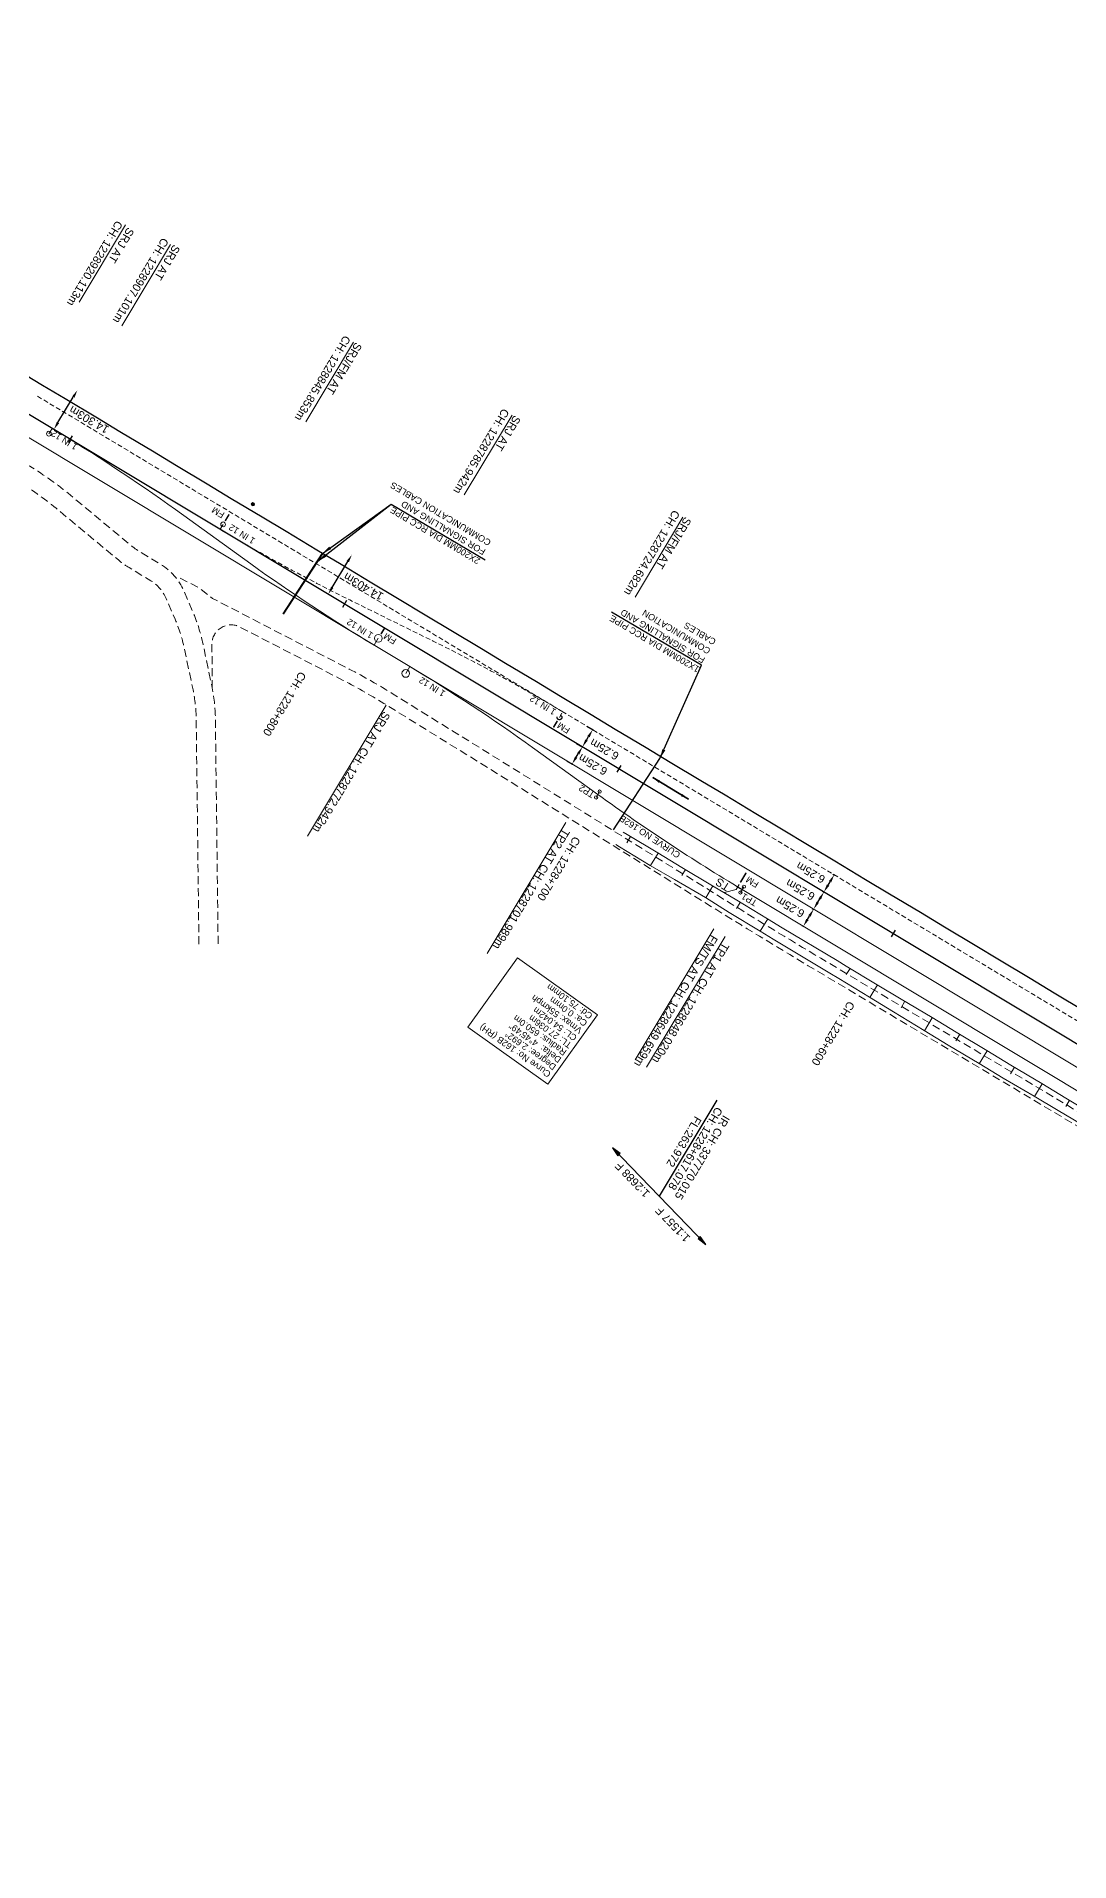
# Model space of a CAD drawing. Header units: metres. Extents: x 609381 to 616074, y 3398603 to 3402640.
# Drawn here: x 612940 to 613263, y 3400047 to 3400617 of the extents above; entities that cross this region are included whole.
import ezdxf

# ---------------------------------------------------------------- set-up
doc = ezdxf.new("R2010")
doc.units = ezdxf.units.M
doc.header["$MEASUREMENT"] = 0
doc.linetypes.add('DASHED', pattern=[0.75, 0.5, -0.25])
doc.layers.get('Defpoints').update_dxf_attribs({"lineweight": 0})
for name, color, linetype, lineweight in [('C-ALIG-LABL-DG', 1, 'Continuous', 25), ('Cardinal_Leader', 10, 'Continuous', 0), ('DFC FUTURE LINE', 5, 'DASHED', 0), ("NEW KHANNA CROSSING STN. SRJ's", 10, 'Continuous', 0), ('OHE MAST', 7, 'Continuous', 0), ('Proposed Curve_Details', 10, 'Continuous', 0), ('PROPOSED DFCC TOE LINE', 239, 'Continuous', 0), ('PROPOSED DFCC TRACK', 1, 'Continuous', 0), ('PROPOSED DRAIN CUM RETAINING WALL', 144, 'Continuous', 30), ('PROPOSED FEATURES', 1, 'Continuous', 0), ('PROPOSED FORMATION LINE - PLAN', 187, 'Continuous', 0), ('PROPOSED GRADES IN PLAN', 10, 'Continuous', 0)]:
    doc.layers.add(name, color=color, linetype=linetype, lineweight=lineweight)
for name, color, linetype in [('DFCC LINE', 1, 'Continuous'), ('Dimension', 10, 'Continuous'), ('NEW KHANNA LOOP LINES', 1, 'Continuous'), ('Signalling cable pipes', 234, 'Continuous')]:
    doc.layers.add(name, color=color, linetype=linetype)
doc.styles.add('Arial', font='arial.ttf')
doc.styles.get("Standard").update_dxf_attribs({"font": 'arial.ttf'})
doc.styles.add('Style-Arial', font='arial.ttf')
doc.dimstyles.new('ISO-25', dxfattribs={"dimtxt": 2.5, "dimasz": 2.5, "dimexe": 1.25, "dimexo": 0.625, "dimtad": 1, "dimtxsty": 'Standard', "dimcen": 2.5, "dimadec": 0, "dimazin": 0, "dimtfac": 1, "dimtmove": 0, "dimatfit": 3, "dimfxl": 1, "dimarcsym": 0})
doc.dimstyles.get("Standard").update_dxf_attribs({"dimtxt": 2.5, "dimasz": 2.5, "dimexe": 0.18, "dimexo": 0.0625, "dimgap": 0.09, "dimtad": 0, "dimtih": 1, "dimtoh": 1, "dimdec": 3, "dimzin": 0, "dimdsep": 46, "dimtxsty": 'Standard', "dimcen": 0.09, "dimadec": 0, "dimazin": 0, "dimtfac": 1, "dimtdec": 3, "dimtofl": 0, "dimtmove": 0, "dimatfit": 3, "dimfxl": 1, "dimtolj": 1, "dimtzin": 0, "dimarcsym": 0})

# ---------------------------------------------------------------- blocks, each defined once
blk = doc.blocks.new('*D89')
at = {"layer": 'Defpoints', "color": 0, "transparency": 16777216}
for p in [(613038.56, 3400454.77), (613038.56, 3400454.77), (613031.14, 3400442.43)]:
    blk.add_point(p, dxfattribs=at)
at = {"layer": 'Dimension', "color": 0, "lineweight": -2, "transparency": 16777216}
blk.add_line((613032.43, 3400444.57), (613037.27, 3400452.63), dxfattribs=at)
at = {"layer": 'Dimension', "color": 0, "transparency": 16777216}
for points in [[(613036.91, 3400452.85), (613037.63, 3400452.42), (613038.56, 3400454.77)], [(613032.07, 3400444.78), (613032.79, 3400444.36), (613031.14, 3400442.43)]]:
    blk.add_solid(points, dxfattribs=at)
at = {"layer": 'Dimension', "color": 0, "lineweight": 0, "transparency": 16777216, "insert": (613042.18, 3400444.84), "char_height": 2.5, "attachment_point": 5, "rotation": 150, "style": 'Style-Arial'}
blk.add_mtext('\\A1;14.403m', dxfattribs=at)
blk = doc.blocks.new('TerminatorOpen_0.5')
at = {"color": 0, "linetype": 'ByBlock', "lineweight": -2}
for q in [(-1, 0.25), (-1, 0), (-1, -0.25)]:
    blk.add_line((0, 0), q, dxfattribs=at)
blk = doc.blocks.new('*D90')
at = {"layer": 'Defpoints', "color": 0, "transparency": 16777216}
for p in [(612952.76, 3400506.17), (612952.76, 3400506.17), (612945.41, 3400493.9)]:
    blk.add_point(p, dxfattribs=at)
at = {"layer": 'Dimension', "color": 0, "lineweight": -2, "transparency": 16777216}
blk.add_line((612946.69, 3400496.04), (612951.47, 3400504.02), dxfattribs=at)
at = {"layer": 'Dimension', "color": 0, "transparency": 16777216}
for points in [[(612951.12, 3400504.24), (612951.83, 3400503.81), (612952.76, 3400506.17)], [(612946.33, 3400496.26), (612947.05, 3400495.83), (612945.41, 3400493.9)]]:
    blk.add_solid(points, dxfattribs=at)
at = {"layer": 'Dimension', "color": 0, "lineweight": 0, "transparency": 16777216, "insert": (612956.39, 3400496.95), "char_height": 2.5, "attachment_point": 5, "rotation": 150, "style": 'Style-Arial'}
blk.add_mtext('\\A1;14.303m', dxfattribs=at)
blk = doc.blocks.new('*D77')
at = {"layer": 'Defpoints', "color": 0, "transparency": 16777216}
for p in [(613111.9, 3400401.23), (613113.81, 3400400.08), (613108.68, 3400395.87)]:
    blk.add_point(p, dxfattribs=at)
at = {"layer": 'Dimension', "color": 0, "lineweight": -2, "transparency": 16777216}
for p, q in [((613112.01, 3400401.17), (613113.92, 3400400.02)), ((613108.79, 3400395.81), (613110.7, 3400394.66)), ((613111.88, 3400396.87), (613112.53, 3400397.94))]:
    blk.add_line(p, q, dxfattribs=at)
at = {"layer": 'Dimension', "color": 0, "transparency": 16777216}
for points in [[(613112.17, 3400398.15), (613112.88, 3400397.73), (613113.81, 3400400.08)], [(613111.53, 3400397.08), (613112.24, 3400396.65), (613110.6, 3400394.72)]]:
    blk.add_solid(points, dxfattribs=at)
at = {"layer": 'Dimension', "color": 0, "lineweight": 0, "transparency": 16777216, "insert": (613117.48, 3400393.95), "char_height": 2.5, "attachment_point": 5, "rotation": 150, "style": 'Style-Arial'}
blk.add_mtext('\\A1;6.25m', dxfattribs=at)
blk = doc.blocks.new('*D78')
at = {"layer": 'Defpoints', "color": 0, "transparency": 16777216}
for p in [(613108.89, 3400395.75), (613110.6, 3400394.72), (613105.67, 3400390.39)]:
    blk.add_point(p, dxfattribs=at)
at = {"layer": 'Dimension', "color": 0, "lineweight": -2, "transparency": 16777216}
for p, q in [((613109, 3400395.68), (613110.7, 3400394.66)), ((613105.78, 3400390.33), (613107.49, 3400389.3)), ((613108.67, 3400391.51), (613109.31, 3400392.58))]:
    blk.add_line(p, q, dxfattribs=at)
at = {"layer": 'Dimension', "color": 0, "transparency": 16777216}
for points in [[(613108.95, 3400392.8), (613109.67, 3400392.37), (613110.6, 3400394.72)], [(613108.31, 3400391.72), (613109.02, 3400391.3), (613107.38, 3400389.37)]]:
    blk.add_solid(points, dxfattribs=at)
at = {"layer": 'Dimension', "color": 0, "lineweight": 0, "transparency": 16777216, "insert": (613113.88, 3400389.19), "char_height": 2.5, "attachment_point": 5, "rotation": 150, "style": 'Style-Arial'}
blk.add_mtext('\\A1;6.25m', dxfattribs=at)
blk = doc.blocks.new('*D83')
at = {"layer": 'Defpoints', "color": 0, "transparency": 16777216}
for p in [(613182.35, 3400344.36), (613182.88, 3400344.04), (613179.13, 3400339)]:
    blk.add_point(p, dxfattribs=at)
at = {"layer": 'Dimension', "color": 0, "lineweight": -2, "transparency": 16777216}
for p, q in [((613180.95, 3400340.82), (613181.59, 3400341.9)), ((613182.45, 3400344.29), (613182.99, 3400343.98)), ((613179.24, 3400338.94), (613179.77, 3400338.62))]:
    blk.add_line(p, q, dxfattribs=at)
at = {"layer": 'Dimension', "color": 0, "transparency": 16777216}
for points in [[(613181.23, 3400342.11), (613181.95, 3400341.68), (613182.88, 3400344.04)], [(613180.59, 3400341.04), (613181.3, 3400340.61), (613179.66, 3400338.68)]]:
    blk.add_solid(points, dxfattribs=at)
at = {"layer": 'Dimension', "color": 0, "lineweight": 0, "transparency": 16777216, "insert": (613175.51, 3400344.75), "char_height": 2.5, "attachment_point": 5, "rotation": 150, "style": 'Style-Arial'}
blk.add_mtext('\\A1;6.25m', dxfattribs=at)
blk = doc.blocks.new('*D69')
at = {"layer": 'Defpoints', "color": 0, "transparency": 16777216}
for p in [(613185.56, 3400349.72), (613186.09, 3400349.4), (613182.35, 3400344.36)]:
    blk.add_point(p, dxfattribs=at)
at = {"layer": 'Dimension', "color": 0, "lineweight": -2, "transparency": 16777216}
for p, q in [((613184.16, 3400346.18), (613184.81, 3400347.25)), ((613185.67, 3400349.65), (613186.2, 3400349.33)), ((613182.45, 3400344.29), (613182.99, 3400343.98))]:
    blk.add_line(p, q, dxfattribs=at)
at = {"layer": 'Dimension', "color": 0, "transparency": 16777216}
for points in [[(613184.45, 3400347.47), (613185.17, 3400347.04), (613186.09, 3400349.4)], [(613183.81, 3400346.4), (613184.52, 3400345.97), (613182.88, 3400344.04)]]:
    blk.add_solid(points, dxfattribs=at)
at = {"layer": 'Dimension', "color": 0, "lineweight": 0, "transparency": 16777216, "insert": (613178.73, 3400350.1), "char_height": 2.5, "attachment_point": 5, "rotation": 150, "style": 'Style-Arial'}
blk.add_mtext('\\A1;6.25m', dxfattribs=at)
blk = doc.blocks.new('*D70')
at = {"layer": 'Defpoints', "color": 0, "transparency": 16777216}
for p in [(613188.78, 3400355.08), (613189.31, 3400354.76), (613185.56, 3400349.72)]:
    blk.add_point(p, dxfattribs=at)
at = {"layer": 'Dimension', "color": 0, "lineweight": -2, "transparency": 16777216}
for p, q in [((613188.89, 3400355.01), (613189.42, 3400354.69)), ((613185.67, 3400349.65), (613186.2, 3400349.33)), ((613187.38, 3400351.54), (613188.03, 3400352.61))]:
    blk.add_line(p, q, dxfattribs=at)
at = {"layer": 'Dimension', "color": 0, "transparency": 16777216}
for points in [[(613187.67, 3400352.83), (613188.38, 3400352.4), (613189.31, 3400354.76)], [(613187.02, 3400351.76), (613187.74, 3400351.33), (613186.09, 3400349.4)]]:
    blk.add_solid(points, dxfattribs=at)
at = {"layer": 'Dimension', "color": 0, "lineweight": 0, "transparency": 16777216, "insert": (613181.95, 3400355.46), "char_height": 2.5, "attachment_point": 5, "rotation": 150, "style": 'Style-Arial'}
blk.add_mtext('\\A1;6.25m', dxfattribs=at)
blk = doc.blocks.new('Direction')
h = blk.add_hatch(color=256)
h.dxf.hatch_style = 1
h.paths.add_polyline_path([(-5.54, 0), (-4.75, -0.13), (-4.75, 0.13)])
blk.add_lwpolyline([(-5.54, 0), (-4.75, -0.13), (-4.75, 0.13)], close=True)
blk.add_lwpolyline([(0, 0), (-5.54, 0)])
blk = doc.blocks.new('Tick Hor')
blk.add_lwpolyline([(-0.5, 0), (0.5, 0)])
blk = doc.blocks.new('OHE MAST')
at = {"layer": 'OHE MAST'}
h = blk.add_hatch(color=256, dxfattribs=at)
edge = h.paths.add_edge_path()
edge.add_arc((0, 0), 0.514, 0, 360)
at = {"layer": 'OHE MAST', "lineweight": 13, "const_width": 0.01, "flags": 128}
for points in [[(1.5, 3.5), (1.5, 2), (-1.5, 2), (-1.5, 3.5)], [(0, 2), (0, 0)]]:
    blk.add_lwpolyline(points, dxfattribs=at)
at = {"layer": 'OHE MAST'}
blk.add_circle((0, 0), 0.514, dxfattribs=at)

msp = doc.modelspace()

# ---------------------------------------------------------------- linework, layer by layer
at = {"color": 1, "lineweight": 13}
msp.add_lwpolyline([(613099.8398, 3400289.3751), (613074.8272, 3400307.2138), (613090.2803, 3400328.8812), (613115.2928, 3400311.0425)], close=True, dxfattribs=at)
at = {"layer": 'Cardinal_Leader', "linetype": 'Continuous', "lineweight": 13}
for p, q in [((613115.9833, 3400380.7668), (613114.8915, 3400378.9482)), ((613161.0912, 3400351.0526), (613159.9994, 3400349.2341))]:
    msp.add_line(p, q, dxfattribs=at)
for centre in [(613115.9833, 3400380.7668), (613114.8915, 3400378.9482), (613159.9994, 3400349.2341), (613161.0912, 3400351.0526)]:
    msp.add_circle(centre, 0.5, dxfattribs=at)
at = {"layer": 'DFC FUTURE LINE', "lineweight": 0, "ltscale": 3, "flags": 128}
for points in [[(613867.5212, 3399947.5817), (612939.9667, 3400504.4552)], [(613103.4346, 3400403.9539), (613104.4763, 3400405.689)]]:
    msp.add_lwpolyline(points, dxfattribs=at)
at = {"layer": 'DFC FUTURE LINE', "lineweight": 25, "ltscale": 5}
msp.add_circle((613103.4346, 3400403.9539), 0.75, dxfattribs=at)
at = {"layer": 'DFCC LINE', "lineweight": 30, "flags": 128}
msp.add_lwpolyline([(614282.4954, 3399697.6189), (614045.6328, 3399834.3714), (614041.3027, 3399836.8715), (614036.9731, 3399839.3724), (614032.6444, 3399841.8747), (614028.3169, 3399844.3794), (614023.9912, 3399846.887), (614019.6677, 3399849.3984), (614015.3468, 3399851.9143), (614011.0289, 3399854.4354, -0.00149498), (613992.4781, 3399865.3582), (613988.1787, 3399867.9109), (613983.8825, 3399870.4687), (613979.589, 3399873.0311), (613975.2977, 3399875.5971), (613971.0082, 3399878.1662), (613966.72, 3399880.7374), (613962.4328, 3399883.3102), (613958.1459, 3399885.8837), (611491.7053, 3401366.6543)], format="xyb", dxfattribs=at)
msp.add_lwpolyline([(613958.1453, 3399885.8841), (611491.7061, 3401366.6538)], dxfattribs=at)
at = {"layer": "NEW KHANNA CROSSING STN. SRJ's", "color": 10, "linetype": 'Continuous', "lineweight": 13, "flags": 128}
for points in [[(612967.8236, 3400557.8013), (612953.3124, 3400533.6308)], [(612981.882, 3400551.66), (612966.6389, 3400526.2705)], [(613088.6743, 3400498.3827), (613073.6881, 3400473.4209)], [(613055.3792, 3400417.6691), (613056.6661, 3400419.8125)], [(613151.6511, 3400337.8721), (613127.1103, 3400296.9958)], [(613155.2292, 3400335.5389), (613130.6884, 3400294.6626)]]:
    msp.add_lwpolyline(points, dxfattribs=at)
at = {"layer": "NEW KHANNA CROSSING STN. SRJ's", "color": 5, "linetype": 'Continuous', "lineweight": 13, "flags": 128}
for points in [[(613039.0409, 3400521.1646), (613024.1103, 3400496.2954)], [(613142.0346, 3400466.5098), (613127.0484, 3400441.5479)]]:
    msp.add_lwpolyline(points, dxfattribs=at)
at = {"layer": "NEW KHANNA CROSSING STN. SRJ's", "color": 10, "linetype": 'Continuous', "lineweight": 18, "flags": 128}
for points in [[(612943.8512, 3400492.5651), (612944.8521, 3400494.2323)], [(613045.5207, 3400426.5043), (613046.8075, 3400428.6477)]]:
    msp.add_lwpolyline(points, dxfattribs=at)
at = {"layer": "NEW KHANNA CROSSING STN. SRJ's", "color": 5, "linetype": 'Continuous', "lineweight": 18, "const_width": 0.5, "flags": 128}
for points in [[(613000.1803, 3400467.3751), (612998.9572, 3400465.3377)], [(613102.774, 3400402.8536), (613101.5508, 3400400.8163)]]:
    msp.add_lwpolyline(points, dxfattribs=at)
at = {"layer": "NEW KHANNA CROSSING STN. SRJ's", "color": 5, "linetype": 'Continuous', "lineweight": 18, "flags": 128}
msp.add_lwpolyline([(612998.2962, 3400464.2367), (612997.3736, 3400462.7001)], dxfattribs=at)
at = {"layer": "NEW KHANNA CROSSING STN. SRJ's", "color": 1, "linetype": 'Continuous', "lineweight": 18, "const_width": 0.5, "flags": 128}
msp.add_lwpolyline([(613048.7665, 3400431.8455), (613047.6517, 3400429.9886)], dxfattribs=at)
at = {"layer": "NEW KHANNA CROSSING STN. SRJ's", "color": 10, "linetype": 'Continuous', "lineweight": 18, "elevation": 36.8095, "flags": 128}
msp.add_lwpolyline([(613055.3792, 3400417.6691), (613056.6661, 3400419.8125)], dxfattribs=at)
at = {"layer": "NEW KHANNA CROSSING STN. SRJ's", "color": 10, "linetype": 'Continuous', "lineweight": 18, "const_width": 0.5, "flags": 128}
msp.add_lwpolyline([(613159.9738, 3400352.3835), (613161.7922, 3400355.3945)], dxfattribs=at)
at = {"layer": "NEW KHANNA CROSSING STN. SRJ's", "color": 10, "linetype": 'Continuous', "lineweight": 20}
msp.add_circle((612943.8531, 3400492.5639), 0.75, dxfattribs=at)
at = {"layer": "NEW KHANNA CROSSING STN. SRJ's", "color": 5, "linetype": 'Continuous', "lineweight": 20}
msp.add_circle((612998.2962, 3400464.2367), 0.75, dxfattribs=at)
at = {"layer": "NEW KHANNA CROSSING STN. SRJ's", "color": 10, "linetype": 'Continuous', "lineweight": 13}
for centre in [(613046.8075, 3400428.6477, -36.8095), (613055.3792, 3400417.6691)]:
    msp.add_circle(centre, 1.2, dxfattribs=at)
at = {"layer": 'NEW KHANNA LOOP LINES', "linetype": 'Continuous', "lineweight": 0}
msp.add_lwpolyline([(613045.5207, 3400426.5043, -0.02078811), (613006.9922, 3400451.8717), (612983.3825, 3400468.8638, 0.02078909), (612944.8521, 3400494.2323)], format="xyb", dxfattribs=at)
at = {"layer": 'NEW KHANNA LOOP LINES', "linetype": 'Continuous', "lineweight": 0, "flags": 128}
for points in [[(613095.0273, 3400394.5456, 0.02070021), (613056.6661, 3400419.8125)], [(613160.5515, 3400350.1537, -0.02078823), (613115.4277, 3400379.8633)]]:
    msp.add_lwpolyline(points, format="xyb", dxfattribs=at)
for points in [[(613115.4277, 3400379.8633), (613095.0273, 3400394.5456)], [(613159.6179, 3400351.7906), (613158.6637, 3400350.2013), (613154.9671, 3400349.2782)], [(613448.5813, 3400177.23), (613160.5515, 3400350.1537)]]:
    msp.add_lwpolyline(points, dxfattribs=at)
at = {"layer": 'NEW KHANNA LOOP LINES', "linetype": 'Continuous', "lineweight": 30}
msp.add_arc((613495.1243, 3400907.4337), 650, 238.8763368, 239.0207664, dxfattribs=at)
at = {"layer": 'PROPOSED DFCC TOE LINE', "lineweight": 0, "flags": 128}
for points in [[(613187.9078, 3400324.073), (613170.2612, 3400334.7037), (613166.1267, 3400337.1812), (613156.5081, 3400342.9631), (613149.0845, 3400347.6506), (613139.4195, 3400353.3189), (613131.7993, 3400357.715), (613122.208, 3400363.5073), (613121.0438, 3400364.276)], [(613268.9962, 3400275.3924), (613259.3525, 3400281.1233), (613251.78, 3400285.5719), (613242.0788, 3400291.2075), (613234.581, 3400295.7799), (613224.974, 3400301.5819), (613217.4504, 3400306.1019), (613207.8828, 3400311.9704), (613200.3885, 3400316.5383), (613190.7864, 3400322.3949), (613190.7856, 3400322.3954), (613187.9078, 3400324.073)]]:
    msp.add_lwpolyline(points, dxfattribs=at)
at = {"layer": 'PROPOSED DFCC TOE LINE', "linetype": 'Continuous', "lineweight": 0, "flags": 128}
for points in [[(613125.6601, 3400366.7274), (613124.4914, 3400364.7808)], [(613134.2336, 3400361.5801), (613131.8838, 3400357.6662)], [(613142.8072, 3400356.4329), (613141.6747, 3400354.5466)], [(613151.3807, 3400351.2856), (613149.1671, 3400347.5985)], [(613159.9542, 3400346.1383), (613158.7969, 3400344.2106)], [(613168.5278, 3400340.991), (613166.2104, 3400337.1311)], [(613194.2484, 3400325.5492), (613193.0914, 3400323.622)], [(613202.8219, 3400320.402), (613200.4718, 3400316.4875)], [(613211.3955, 3400315.2547), (613210.2022, 3400313.2671)], [(613219.969, 3400310.1074), (613217.534, 3400306.0516)], [(613228.5425, 3400304.9601), (613227.3235, 3400302.9296)], [(613237.1161, 3400299.8129), (613234.6643, 3400295.7291)], [(613245.6896, 3400294.6656), (613244.4531, 3400292.6061)], [(613254.2632, 3400289.5183), (613251.8642, 3400285.5225)], [(613262.8367, 3400284.371), (613261.6601, 3400282.4112)]]:
    msp.add_lwpolyline(points, dxfattribs=at)
at = {"layer": 'PROPOSED DRAIN CUM RETAINING WALL', "flags": 128}
msp.add_lwpolyline([(613267.6911, 3400312.0741), (613258.0732, 3400317.8484), (613250.544, 3400322.3686), (613240.9219, 3400328.1454), (613233.3969, 3400332.6632), (613223.7744, 3400338.4402), (613216.2499, 3400342.9577), (613206.6072, 3400348.7468), (613206.6064, 3400348.7473), (613199.1028, 3400353.2523), (613189.4832, 3400359.0275), (613189.4593, 3400359.0419), (613181.9557, 3400363.5468), (613172.3339, 3400369.3234), (613164.8086, 3400373.8414), (613155.2028, 3400379.6084), (613147.6615, 3400384.1359), (613138.0552, 3400389.9032), (613130.5145, 3400394.4305), (613120.8833, 3400400.2127), (613113.3674, 3400404.725), (613103.7361, 3400410.5073), (613096.2203, 3400415.0196), (613086.5996, 3400420.7955), (613079.0732, 3400425.3141), (613069.4524, 3400431.0901), (613061.9262, 3400435.6086), (613052.2962, 3400441.3902), (613044.7791, 3400445.9032), (613035.1492, 3400451.6847), (613027.632, 3400456.1977), (613018.0111, 3400461.9738), (613010.4849, 3400466.4923), (613000.8645, 3400472.2681), (612993.3378, 3400476.7868), (612983.729, 3400482.5557), (612976.1908, 3400487.0814), (612966.5824, 3400492.8499), (612966.06, 3400493.1636), (612959.0437, 3400497.3759), (612948.9007, 3400503.4654), (612941.8966, 3400507.6705), (612931.7535, 3400513.7601)], dxfattribs=at)
at = {"layer": 'PROPOSED FEATURES', "linetype": 'DASHED', "lineweight": 18, "ltscale": 5, "flags": 128}
for points in [[(612996.7457, 3400333.2041), (612995.8915, 3400403.5352, 0.04875551), (612994.7638, 3400413.785), (612992.0261, 3400426.8208, 0.05032858), (612988.8039, 3400436.964), (612985.9779, 3400443.4991, 0.15517911), (612978.8162, 3400451.7297), (612972.0297, 3400455.8611, -0.0366295), (612969.4099, 3400457.7316), (612950.6462, 3400473.3219, 0.038113), (612937.8584, 3400482.3953), (612867.1319, 3400524.8783), (612850.502, 3400536.0339, 0.41434891), (612808.0485, 3400525.4322), (612801.6984, 3400514.8493, -0.25761496), (612775.7929, 3400499.8068), (612741.792, 3400499.0648, -0.14129194), (612711.7962, 3400507.0092), (612694.1245, 3400516.4277), (612534.8083, 3400611.8471), (612518.1641, 3400622.9814, -0.01386017), (612509.002, 3400628.8199), (612480.8023, 3400647.9088, 0.01453623), (612463.4326, 3400658.9445), (612445.7354, 3400668.3152), (611750.6427, 3401082.0781), (611733.9685, 3401093.1673, -0.38478899), (611721.7177, 3401132.881), (611734.2822, 3401159.8892, 0.38596636), (611721.5233, 3401200.9509), (611703.7879, 3401210.2489), (611293.4147, 3401452.2554, -0.17613505), (611277.3349, 3401471.7669), (611275.6527, 3401476.5135, 0.18807146), (611247.794, 3401508.7695), (611227.2628, 3401519.6315, -0.02789673), (611217.9996, 3401525.2143), (611198.093, 3401538.7799, 0.08733755), (611187.6646, 3401543.4863), (611184.0343, 3401544.4121, -0.0652839), (611175.1, 3401547.9816), (611167.0113, 3401552.511)], [(612990.7462, 3400333.1312), (612989.892, 3400403.4624, 0.04875551), (612988.8919, 3400412.5518), (612986.1542, 3400425.5876, 0.05032858), (612983.2968, 3400434.5825), (612980.4707, 3400441.1176, 0.15517911), (612975.6963, 3400446.6046), (612968.9098, 3400450.736, -0.0366295), (612965.5755, 3400453.1167), (612946.8118, 3400468.707, 0.038113), (612934.7689, 3400477.2519), (612864.0424, 3400519.7349), (612846.3826, 3400529.1759, 0.41434891), (612814.9084, 3400521.316), (612808.5583, 3400510.7332, -0.25761496), (612775.9674, 3400491.8087), (612741.9665, 3400491.0667, -0.14129194), (612707.6857, 3400500.146), (612691.0416, 3400511.2804), (612531.7253, 3400606.6997), (612514.0536, 3400616.1182, -0.01386017), (612504.5174, 3400622.195), (612476.3178, 3400641.284, 0.01453623), (612459.3406, 3400652.0702), (612442.6664, 3400663.1595), (611747.5737, 3401076.9224), (611729.8765, 3401086.2931, -0.38478899), (611714.4642, 3401136.2554), (611727.0287, 3401163.2637, 0.38596636), (611717.4596, 3401194.0599), (611700.74, 3401205.0807), (611290.3668, 3401447.0871, -0.17613505), (611271.6795, 3401469.7627), (611269.9974, 3401474.5093, 0.18807146), (611244.9882, 3401503.466), (611224.457, 3401514.328, -0.02789673), (611214.6208, 3401520.2561), (611194.7142, 3401533.8217, 0.08733755), (611186.1819, 3401537.6724), (611182.5516, 3401538.5982, -0.0652839), (611172.1684, 3401542.7465), (611164.0798, 3401547.276)]]:
    msp.add_lwpolyline(points, format="xyb", dxfattribs=at)
at = {"layer": 'PROPOSED FORMATION LINE - PLAN', "lineweight": 0, "flags": 128}
for points in [[(613267.6911, 3400312.0741), (613258.0732, 3400317.8484), (613250.544, 3400322.3686), (613240.9219, 3400328.1454), (613233.3969, 3400332.6632), (613223.7744, 3400338.4402), (613216.2499, 3400342.9577), (613206.6072, 3400348.7468), (613206.6064, 3400348.7473), (613199.1028, 3400353.2523), (613189.4832, 3400359.0275), (613189.4593, 3400359.0419), (613181.9557, 3400363.5468), (613172.3339, 3400369.3234), (613164.8086, 3400373.8414), (613155.2028, 3400379.6084), (613147.6615, 3400384.1359), (613138.0552, 3400389.9032), (613130.5145, 3400394.4305), (613120.8833, 3400400.2127), (613113.3674, 3400404.725), (613103.7361, 3400410.5073), (613096.2203, 3400415.0196), (613086.5996, 3400420.7955), (613079.0732, 3400425.3141), (613069.4524, 3400431.0901), (613061.9262, 3400435.6086), (613052.2962, 3400441.3902), (613044.7791, 3400445.9032), (613035.1492, 3400451.6847), (613027.632, 3400456.1977), (613018.0111, 3400461.9738), (613010.4849, 3400466.4923), (613000.8645, 3400472.2681), (612993.3378, 3400476.7868), (612983.729, 3400482.5557), (612976.1908, 3400487.0814), (612966.5824, 3400492.8499), (612966.06, 3400493.1636), (612959.0437, 3400497.3759), (612948.9007, 3400503.4654), (612941.8966, 3400507.6705), (612931.7535, 3400513.7601)], [(613190.2392, 3400327.9642), (613173.0934, 3400338.25), (613168.4441, 3400341.0413), (613158.8223, 3400346.8179), (613151.297, 3400351.3358), (613141.6912, 3400357.1028), (613134.15, 3400361.6304), (613124.5436, 3400367.3977), (613123.3353, 3400368.1232)], [(613271.3266, 3400279.274), (613261.7089, 3400285.0481), (613254.1795, 3400289.5685), (613244.5616, 3400295.3428), (613237.0324, 3400299.8631), (613227.4103, 3400305.6399), (613219.8853, 3400310.1576), (613210.2628, 3400315.9347), (613202.7383, 3400320.4522), (613193.0956, 3400326.2413), (613193.0948, 3400326.2418), (613190.2392, 3400327.9642)]]:
    msp.add_lwpolyline(points, dxfattribs=at)
at = {"layer": 'Signalling cable pipes', "lineweight": 30}
for points in [[(613017.0359, 3400436.3457), (613029.3552, 3400455.2377)], [(613017.2057, 3400436.2398), (613029.4668, 3400455.0426)], [(613120.306, 3400368.811), (613134.8426, 3400391.1034)]]:
    msp.add_lwpolyline(points, dxfattribs=at)

# ---------------------------------------------------------------- block references
at = {"layer": 'C-ALIG-LABL-DG', "color": 1, "linetype": 'Continuous', "lineweight": 25}
for name, p, xscale, yscale, zscale, rotation in [('Tick Hor', (612950.5005, 3400490.8412), 2.5, 2.5, 2.5, 239.0207664157784), ('Tick Hor', (613036.2359, 3400439.3685), 2.5, 2.5, 2.5, 239.0207664157784), ('Tick Hor', (613121.9713, 3400387.8957), 2.5, 2.5, 2.5, 239.0207664157784), ('Tick Hor', (613207.7067, 3400336.423), 2.5, 2.5, 2.5, 239.0207664157784), ('Direction', (613134.5817, 3400254.4152), 3.789791541545082, 3.789791541545082, 3.789791541545082, 134.0207664156923)]:
    msp.add_blockref(name, p, dxfattribs=dict(at, xscale=xscale, yscale=yscale, zscale=zscale, rotation=rotation))
at = {"layer": 'OHE MAST', "rotation": 149.0208306527207}
msp.add_blockref('OHE MAST', (613007.5952, 3400470.5446), dxfattribs=at)

# ---------------------------------------------------------------- texts
at = {"layer": "NEW KHANNA CROSSING STN. SRJ's", "linetype": 'Continuous', "lineweight": 13, "char_height": 2.5, "attachment_point": 4, "rotation": 239.020762, "line_spacing_factor": 0.648, "style": 'Style-Arial'}
for s, insert, width in [('\\pxsm1;SRJ AT \\PCH: 1228920.113m', (612967.7652, 3400557.6553), 51.60971), ('\\pxsm1;SRJ AT \\PCH: 1228907.101m', (612982.1253, 3400552.2965), 41.147101), ('\\pxsm1;SRJ AT \\PCH: 1228785.942m', (613088.5803, 3400498.9633), 41.147101), ('FM/TS AT CH: 1228649.659m ', (613151.972, 3400335.5579), 53.841369), ('TP1 AT CH: 1228648.020m ', (613155.5501, 3400333.2246), 53.841369)]:
    msp.add_mtext(s, dxfattribs=dict(at, insert=insert, width=width))
at = {"layer": "NEW KHANNA CROSSING STN. SRJ's", "color": 5, "linetype": 'Continuous', "lineweight": 13, "char_height": 2.5, "width": 55.596133, "attachment_point": 4, "rotation": 239.020762, "line_spacing_factor": 0.648, "style": 'Style-Arial'}
for s, insert in [('\\pxsm1;SRJ/FM AT \\PCH: 1228845.853m ', (613038.99, 3400521.795)), ('\\pxsm1;SRJ/FM AT \\PCH: 1228724.682m', (613141.9207, 3400467.2492))]:
    msp.add_mtext(s, dxfattribs=dict(at, insert=insert))
at = {"layer": "NEW KHANNA CROSSING STN. SRJ's", "linetype": 'Continuous', "lineweight": 13, "attachment_point": 4, "rotation": 148, "line_spacing_factor": 0.60036, "style": 'Style-Arial'}
for s, insert, char_height in [('1 IN 12', (612952.4855, 3400488.132), 2), ('1 IN 12', (613044.8834, 3400429.2796), 2), ('1 IN 12', (613067.4555, 3400411.0939, 36.8095), 2), ('TS', (613156.3331, 3400350.5679), 2.5), ('FM', (613165.4174, 3400351.4304), 2)]:
    msp.add_mtext(s, dxfattribs=dict(at, insert=insert, char_height=char_height))
at = {"layer": "NEW KHANNA CROSSING STN. SRJ's", "color": 5, "linetype": 'Continuous', "lineweight": 13, "char_height": 2, "attachment_point": 4, "rotation": 148, "line_spacing_factor": 0.60036, "style": 'Style-Arial'}
for s, insert in [('1 IN 12', (613008.0185, 3400458.8039)), ('FM', (613106.4345, 3400399.5848))]:
    msp.add_mtext(s, dxfattribs=dict(at, insert=insert))
at = {"layer": "NEW KHANNA CROSSING STN. SRJ's", "color": 1, "linetype": 'Continuous', "lineweight": 13, "insert": (613052.1538, 3400427.465), "char_height": 2, "attachment_point": 4, "rotation": 148, "line_spacing_factor": 0.60036, "style": 'Style-Arial'}
msp.add_mtext('FM', dxfattribs=at)
at = {"layer": 'NEW KHANNA LOOP LINES', "linetype": 'Continuous', "lineweight": 0, "style": 'Arial'}
for s, rotation, p in [('TP2', 148.158409, (613114.6155, 3400380.319)), ('TP1', 149.137675, (613165.4522, 3400346.5363))]:
    msp.add_text(s, height=2, rotation=rotation, dxfattribs=at).set_placement(p)
at = {"layer": 'NEW KHANNA LOOP LINES', "color": 5, "linetype": 'DASHED', "lineweight": 25, "ltscale": 5, "char_height": 2, "attachment_point": 4, "rotation": 148, "line_spacing_factor": 0.60036, "style": 'Style-Arial'}
for s, insert in [('FM', (612998.425, 3400466.8723)), ('1 IN 12', (613102.0545, 3400405.3699))]:
    msp.add_mtext(s, dxfattribs=dict(at, insert=insert))
at = {"layer": 'Proposed Curve_Details', "color": 1, "style": 'Arial'}
msp.add_text('CURVE NO.162B', height=2, rotation=146.806687, dxfattribs=at).set_placement((613141.433, 3400361.4982))
at = {"layer": 'Proposed Curve_Details', "color": 1, "lineweight": 0, "insert": (613114.0087, 3400311.1779), "char_height": 2, "attachment_point": 7, "rotation": 144.440201, "line_spacing_factor": 0.84, "style": 'Style-Arial'}
msp.add_mtext('Curve No: {\\fArial|b0|i0|c0|p34;162B (RH)}\\P{\\fArial|b0|i0|c0|p34;Degree: 2.692°\\PDelta:  4°45\'49"\\PRadius: 650.}0m\\PTL: 27.036m\\PCL: 54.042m\\PVmax: 55kmph\\PCa: 0.0mm\\PCd: 75.10mm', dxfattribs=at)
at = {"layer": 'PROPOSED GRADES IN PLAN', "color": 7, "lineweight": 0, "insert": (613155.7255, 3400279.29), "char_height": 2.5, "attachment_point": 4, "rotation": 239.110133, "line_spacing_factor": 1.08, "style": 'Style-Arial'}
msp.add_mtext('IR CH: 337770.015', dxfattribs=at)
at = {"layer": 'Signalling cable pipes', "char_height": 2, "attachment_point": 1, "rotation": 149.137675, "style": 'Style-Arial'}
for s, insert, width in [('2X200MM DIA RCC PIPE FOR SIGNALLING AND COMMUNICATION CABLES', (613077.8188, 3400451.685), 36.334512), ('1X200MM DIA RCC PIPE FOR SIGNALLING AND COMMUNICATION CABLES', (613146.422, 3400417.8451), 35.824075)]:
    msp.add_mtext(s, dxfattribs=dict(at, insert=insert, width=width))

# ---------------------------------------------------------------- dimensions: what is measured, and where the dimension line sits
at = {"layer": 'Dimension', "color": 10, "lineweight": 0}
for base, p1, p2, angle, picture, middle in [((612952.7593, 3400506.1681), (612945.407, 3400493.8991), (612952.7593, 3400506.1681), 59.067382, '*D90', (612956.3892, 3400496.9478)), ((613038.5552, 3400454.775), (613031.1424, 3400442.4264), (613038.5552, 3400454.775), 59.023678, '*D89', (613042.1795, 3400444.8358)), ((613113.8134, 3400400.0833), (613108.6824, 3400395.8739), (613111.8994, 3400401.2324), 59.020766, '*D77', (613117.4845, 3400393.9528)), ((613110.5964, 3400394.7248), (613105.673, 3400390.3908), (613108.8901, 3400395.7493), 59.020766, '*D78', (613113.878, 3400389.1901)), ((613189.312, 3400354.7564), (613185.5632, 3400349.7172), (613188.7802, 3400355.0757), 59.020766, '*D70', (613181.9484, 3400355.4628)), ((613186.0949, 3400349.398), (613182.3462, 3400344.3587), (613185.5632, 3400349.7172), 59.020766, '*D69', (613178.7314, 3400350.1043)), ((613182.8779, 3400344.0395), (613179.1291, 3400339.0003), (613182.3462, 3400344.3587), 59.020766, '*D83', (613175.5143, 3400344.7459))]:
    dim = msp.add_linear_dim(base=base, p1=p1, p2=p2, angle=angle, dimstyle='Standard', override={"dimexe": 0.125, "dimexo": 0.125, "dimgap": 0.125, "dimtad": 1, "dimtih": 0, "dimtoh": 0, "dimzin": 11, "dimpost": 'm', "dimtxsty": 'Style-Arial', "dimsah": 1, "dimadec": 4, "dimazin": 3, "dimtmove": 2, "dimldrblk": 'TerminatorOpen_0.5', "dimfrac": 2, "dimtzin": 11}, dxfattribs=at)
    dim.commit()
    dim.dimension.update_dxf_attribs({"geometry": picture, "text_midpoint": middle, "dimtype": 129, "text_rotation": 150})

# ---------------------------------------------------------------- leaders
at = {"layer": 'PROPOSED DFCC TRACK', "linetype": 'Continuous', "lineweight": 0}
for points in [[(613132.5851, 3400385.1237), (613143.7735, 3400378.4022)], [(613143.7735, 3400378.4022), (613132.5851, 3400385.1237)]]:
    msp.add_leader(points, dimstyle='ISO-25', override={"dimtxt": 3, "dimasz": 2.5, "dimtad": 0, "dimdec": 3, "dimzin": 2, "dimtdec": 3}, dxfattribs=at)
at = {"layer": 'Signalling cable pipes', "lineweight": 13}
for points in [[(613027.9457, 3400452.71), (613050.7866, 3400470.5564)], [(613029.3203, 3400455.1841), (613050.7866, 3400470.5564), (613080.2393, 3400453.2082)], [(613134.8426, 3400391.1034), (613147.782, 3400420.2284), (613119.7044, 3400436.7666)]]:
    msp.add_leader(points, dimstyle='Standard', override={"dimasz": 3, "dimgap": 0.25}, dxfattribs=at)

# ---------------------------------------------------------------- next in the draw order: texts
at = {"layer": 'C-ALIG-LABL-DG', "color": 1, "linetype": 'Continuous', "lineweight": 25, "char_height": 2.5, "style": 'Arial', "bg_fill": 3, "box_fill_scale": 1.04, "bg_fill_color": 256, "bg_fill_true_color": 13158600, "bg_fill_transparency": 0}
for s, insert, width, attachment_point, rotation in [('CH: 1228+800', (613023.3162, 3400417.8489), 22.502814, 4, 239.020766), ('CH: 1228+700', (613109.0516, 3400366.3761), 22.502814, 4, 239.020766), ('CH: 1228+600', (613194.787, 3400314.9034), 22.502814, 4, 239.020766), ('1:2688 F', (613131.9229, 3400255.4654), 13.377677, 7, 134.020766)]:
    msp.add_mtext(s, dxfattribs=dict(at, insert=insert, width=width, attachment_point=attachment_point, rotation=rotation))

# ---------------------------------------------------------------- next in the draw order: linework, layer by layer
at = {"layer": 'DFC FUTURE LINE', "lineweight": 0, "ltscale": 3, "flags": 128}
msp.add_lwpolyline([(613104.4763, 3400405.689, 0.02078913), (613063.9722, 3400427.7702), (613037.8756, 3400440.6201, -0.02078807), (612997.3736, 3400462.7001, -0.02078807)], format="xyb", dxfattribs=at)
at = {"layer": "NEW KHANNA CROSSING STN. SRJ's", "color": 10, "linetype": 'Continuous', "lineweight": 13, "flags": 128}
for points in [[(613049.2618, 3400407.719), (613024.7209, 3400366.8427)], [(613105.3754, 3400371.0924), (613080.8346, 3400330.2161)]]:
    msp.add_lwpolyline(points, dxfattribs=at)

# ---------------------------------------------------------------- next in the draw order: texts
at = {"layer": 'C-ALIG-LABL-DG', "color": 1, "linetype": 'Continuous', "lineweight": 25, "char_height": 2.5, "style": 'Arial', "bg_fill": 3, "box_fill_scale": 1.04, "bg_fill_color": 256, "bg_fill_true_color": 13158600, "bg_fill_transparency": 0}
for s, insert, width, attachment_point, rotation in [('CH: 1228+617.078\\PFL:263.972', (613144.1322, 3400270.3229), 29.381975, 5, 239.020766), ('1:1557 F', (613134.9676, 3400251.4349), 13.377677, 9, 134.020766)]:
    msp.add_mtext(s, dxfattribs=dict(at, insert=insert, width=width, attachment_point=attachment_point, rotation=rotation))
at = {"layer": "NEW KHANNA CROSSING STN. SRJ's", "linetype": 'Continuous', "lineweight": 13, "char_height": 2.5, "width": 53.841369, "attachment_point": 4, "rotation": 239.020762, "line_spacing_factor": 0.648, "style": 'Style-Arial'}
for s, insert in [('SRJ AT CH: 1228772.942m ', (613049.5826, 3400405.4048)), ('TP2 AT CH: 1228701.989m ', (613105.6963, 3400368.7782))]:
    msp.add_mtext(s, dxfattribs=dict(at, insert=insert))

# ---------------------------------------------------------------- next in the draw order: linework, layer by layer
at = {"layer": 'C-ALIG-LABL-DG', "color": 1, "linetype": 'Continuous', "lineweight": 25}
msp.add_line((613152.5972, 3400284.4225), (613134.5817, 3400254.4152), dxfattribs=at)
at = {"layer": 'NEW KHANNA LOOP LINES', "linetype": 'Continuous', "lineweight": 0}
msp.add_lwpolyline([(612933.5323, 3400493.7385), (613874.5298, 3399928.7942), (613977.0295, 3399867.2567)], dxfattribs=at)
at = {"layer": 'PROPOSED FEATURES', "linetype": 'DASHED', "lineweight": 18, "ltscale": 5, "flags": 128}
for points in [[(612984.8579, 3400447.4673), (612991.0341, 3400444.2776), (612995.0177, 3400441.0947), (613037.7061, 3400419.0482, -0.0196355), (613051.5006, 3400411.2232), (613154.7096, 3400347.1964, 0.00445955), (613185.1617, 3400328.6793), (613415.4867, 3400191.4228)], [(612994.8988, 3400413.1216), (612994.8059, 3400426.8099, -0.56406367), (613003.559, 3400432.1816), (613035.8706, 3400415.4942, -0.0196355), (613049.392, 3400407.8242), (613152.601, 3400343.7974, 0.00445955), (613183.114, 3400325.2431), (613413.439, 3400187.9867)]]:
    msp.add_lwpolyline(points, format="xyb", dxfattribs=at)

# ---------------------------------------------------------------- next in the draw order: block references
at = {"layer": 'C-ALIG-LABL-DG', "color": 1, "linetype": 'Continuous', "lineweight": 25, "xscale": 3.789791541545082, "yscale": 3.789791541545082, "zscale": 3.789791541545082, "rotation": 314.0207664156923}
msp.add_blockref('Direction', (613134.5817, 3400254.4152), dxfattribs=at)

doc.saveas('drawing.dxf')
